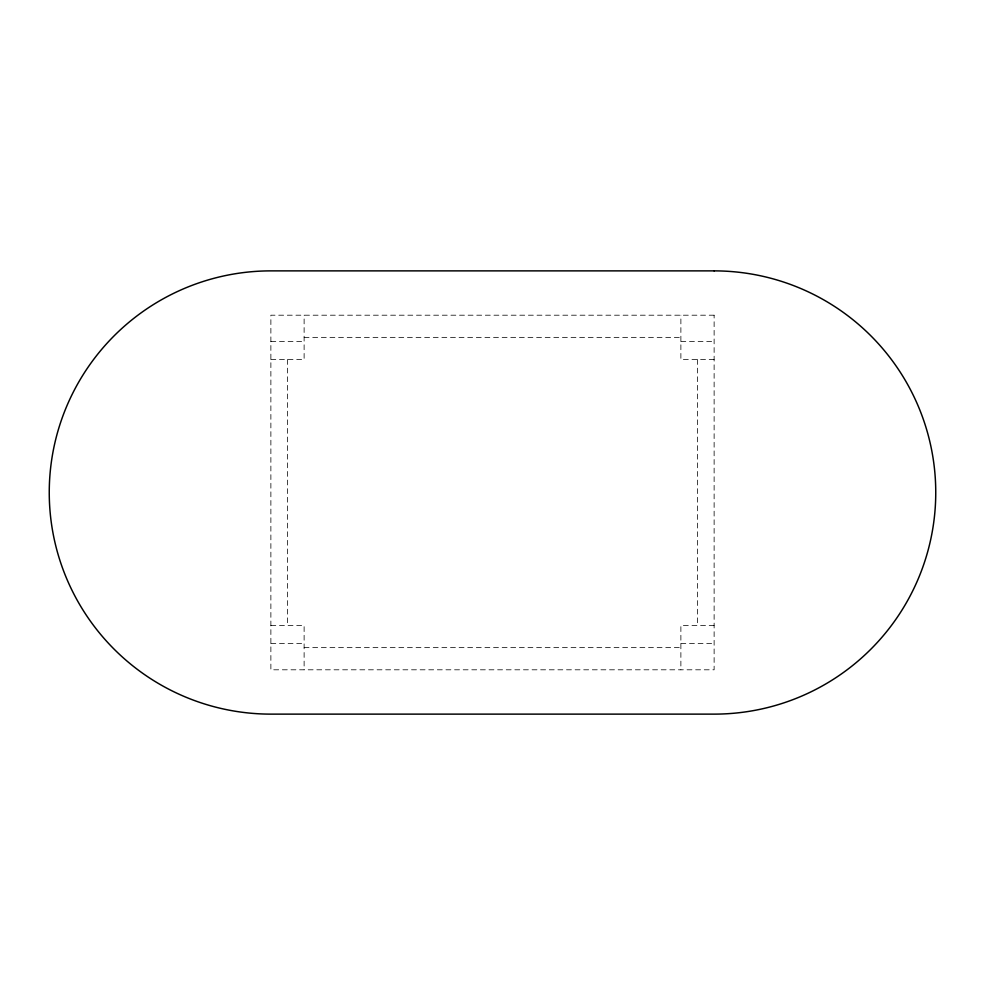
<?xml version="1.0" encoding="UTF-8"?>
<svg xmlns="http://www.w3.org/2000/svg" width="985" height="985" viewBox="0 0 985 985"><rect width="100%" height="100%" fill="white"/><g stroke="black" fill="none" stroke-linecap="round" stroke-linejoin="round"><path stroke-width="0.74" stroke-dasharray="4.92 3.69" d="M304.119 337.363L680.881 337.363M270.875 341.475L304.119 341.475M680.881 341.475L714.125 341.475M270.875 359.525L304.119 359.525L304.119 315.2M714.125 359.525L680.881 359.525L680.881 315.2M270.875 625.475L304.119 625.475L304.119 669.8M714.125 625.475L680.881 625.475L680.881 669.8M270.875 643.525L304.119 643.525M680.881 643.525L714.125 643.525M304.119 647.637L680.881 647.637M697.503 359.525L697.503 625.475M287.497 359.525L287.497 625.475M714.125 315.2L270.875 315.2L270.875 669.8L714.125 669.8L714.125 315.2"/><path stroke-width="1.48" d="M714.125 270.875L270.875 270.875A221.625 221.625 0 0 0 49.25 492.5A221.625 221.625 0 0 0 270.875 714.125L714.125 714.125A221.625 221.625 0 0 0 935.75 492.5A221.625 221.625 0 0 0 714.125 270.875"/></g></svg>
